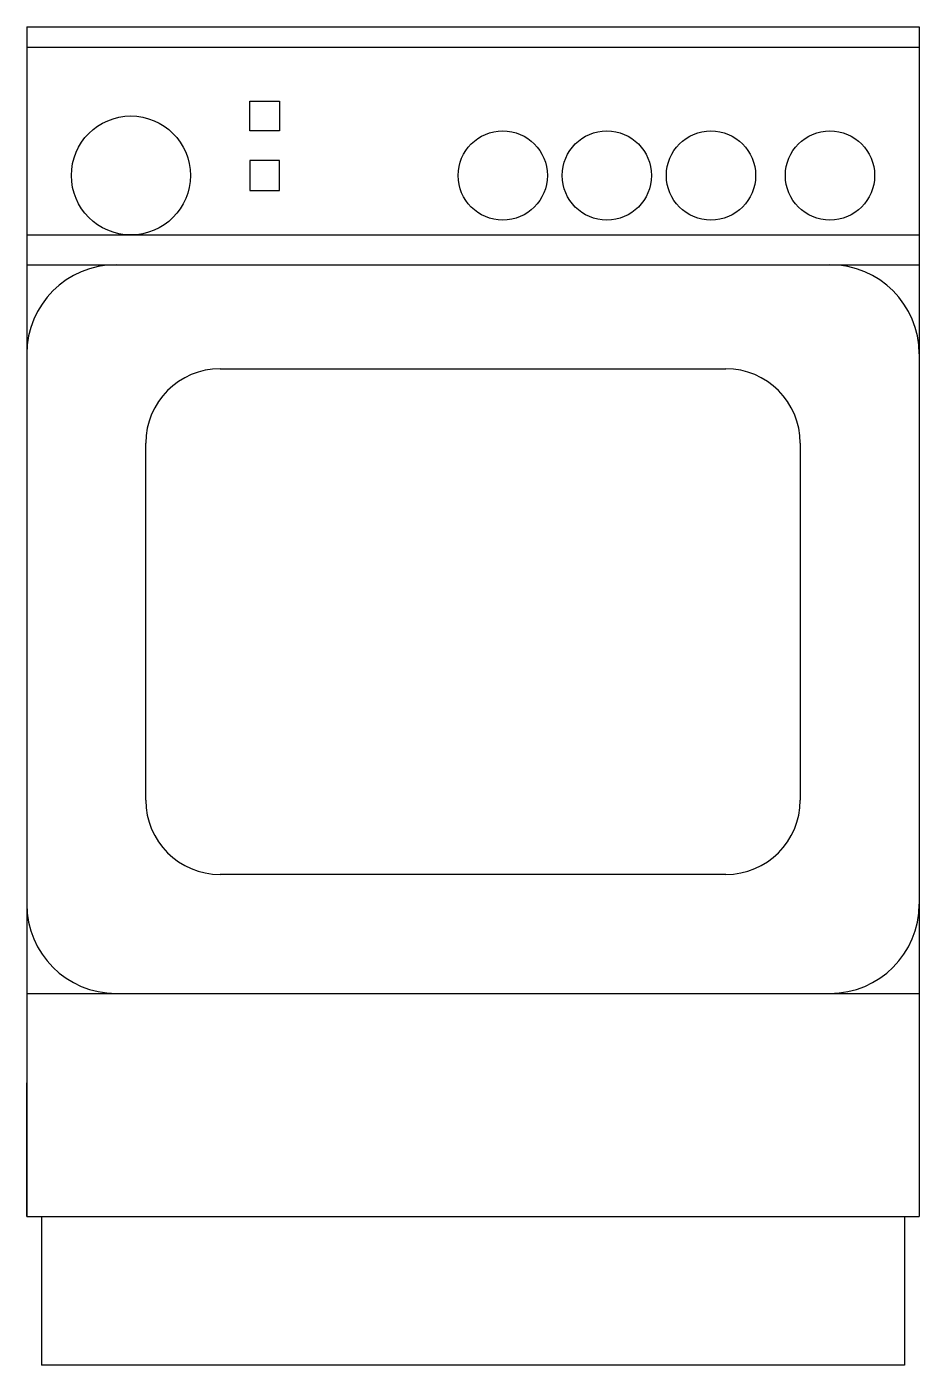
# Model space of a CAD drawing. Extents: x 0 to 60, y 0 to 90.
import ezdxf

# ---------------------------------------------------------------- set-up
doc = ezdxf.new("R2010")
doc.units = 0
doc.header["$LTSCALE"] = 50
doc.header["$MEASUREMENT"] = 0
doc.layers.get('0').update_dxf_attribs({"linetype": 'CONTINUOUS'})

msp = doc.modelspace()

# ---------------------------------------------------------------- linework, layer by layer
at = {"color": 0, "linetype": 'ByBlock'}
for p, q in [((0, 90), (0, 10)), ((0, 90), (60, 90)), ((60, 90), (60, 10)), ((0, 88.629), (59.952, 88.629)), ((0, 76), (60, 76)), ((0, 74), (60, 74)), ((13, 67), (47, 67)), ((8, 38), (8, 62)), ((52, 62), (52, 38)), ((47, 33), (13, 33)), ((0, 25), (60, 25)), ((0, 10), (0, 19)), ((0, 10), (60, 10)), ((1, 10), (1, 0)), ((59, 10), (59, 0)), ((59, 0), (1, 0))]:
    msp.add_line(p, q, dxfattribs=at)
for points in [[(15, 83), (15, 85), (17, 85), (17, 83)], [(15, 81), (15, 79), (17, 79), (17, 81)]]:
    msp.add_lwpolyline(points, close=True, dxfattribs=at)
for centre, radius in [((7, 80), 4), ((32, 80), 3), ((39, 80), 3), ((46, 80), 3), ((54, 80), 3)]:
    msp.add_circle(centre, radius, dxfattribs=at)
for centre, radius, start, end in [((6, 68), 6, 90, 180), ((54, 68), 6, 0, 90), ((13, 62), 5, 90, 180), ((47, 62), 5, 0, 90), ((13, 38), 5, 180, 270), ((47, 38), 5, 270, 0), ((6, 31), 6, 180, 270), ((54, 31), 6, 270, 0)]:
    msp.add_arc(centre, radius, start, end, dxfattribs=at)

doc.saveas('drawing.dxf')
